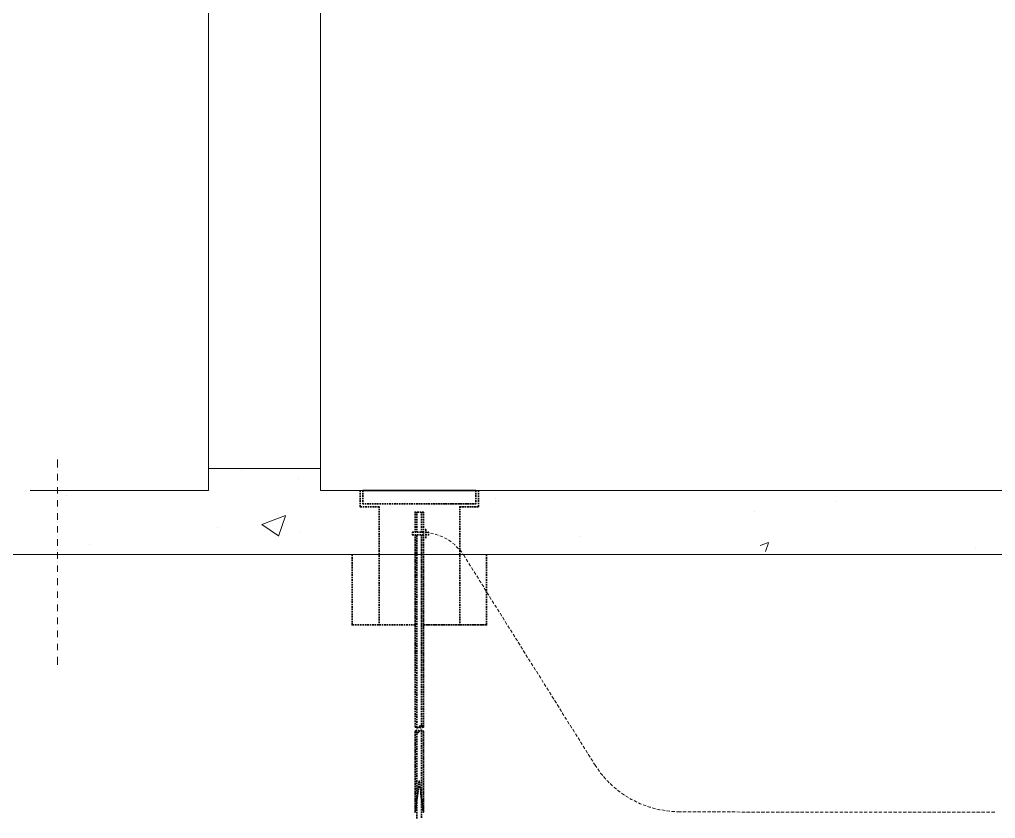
# Model space of a CAD drawing. Header units: inches. Extents: x 5 to 1823, y 18 to 726.
# Drawn here: x 132.2 to 207, y 104.7 to 165.9 of the extents above; entities that cross this region are included whole.
import ezdxf

# ---------------------------------------------------------------- set-up
doc = ezdxf.new("R2010")
doc.units = ezdxf.units.IN
doc.header["$MEASUREMENT"] = 0
for name, color, linetype in [('PDF2_0', 7, 'Continuous'), ('PDF2_EL0001', 1, 'Continuous'), ('PDF2_PAREDE', 6, 'Continuous'), ('PDF2_TIGRECAD', 6, 'Continuous')]:
    doc.layers.add(name, color=color, linetype=linetype)
doc.layers.add('PDF2_TUB-ELETRICA', color=7, linetype='Continuous', true_color=0x7fbfff)

msp = doc.modelspace()

# ---------------------------------------------------------------- linework, layer by layer
at = {"layer": 'PDF2_0', "lineweight": 5}
for points in [[(135.101, 132.175), (135.101, 131.569)], [(135.101, 131.322), (135.101, 131.322)], [(135.101, 131.075), (135.101, 130.581)], [(155.263, 131.479), (146.686, 131.479)], [(135.101, 130.334), (135.101, 130.334)], [(133.013, 129.817), (146.686, 129.817)], [(135.101, 130.064), (135.101, 129.57)], [(155.263, 129.817), (179.511, 129.817), (332.971, 129.817)], [(135.101, 129.324), (135.101, 129.324)], [(135.101, 129.077), (135.101, 128.583)], [(135.101, 128.336), (135.101, 128.336)], [(135.101, 128.066), (135.101, 127.572)], [(135.101, 127.325), (135.101, 127.325)], [(135.101, 127.078), (135.101, 126.584)], [(163.189, 126.607), (163.009, 126.607)], [(163.57, 126.584), (163.323, 126.584)], [(163.93, 126.495), (163.683, 126.539)], [(164.289, 126.382), (164.109, 126.45), (164.064, 126.472)], [(135.101, 126.315), (135.101, 126.315)], [(135.101, 126.068), (135.101, 125.574)], [(164.648, 126.248), (164.626, 126.27), (164.401, 126.337)], [(164.962, 126.068), (164.76, 126.18)], [(165.277, 125.866), (165.097, 126.001), (165.075, 126.001)], [(165.569, 125.619), (165.546, 125.664), (165.389, 125.776)], [(135.101, 125.327), (135.101, 125.327)], [(135.101, 125.08), (135.101, 124.586)], [(165.838, 125.35), (165.658, 125.529)], [(166.085, 125.08), (165.928, 125.26)], [(166.354, 124.654), (166.265, 124.833), (166.152, 124.968)], [(135.101, 124.317), (135.101, 124.317)], [(166.556, 124.339), (166.422, 124.541)], [(166.758, 124.002), (166.624, 124.227)], [(135.101, 124.07), (135.101, 123.576)], [(166.961, 123.688), (166.826, 123.913)], [(167.163, 123.374), (167.028, 123.576)], [(135.101, 123.329), (135.101, 123.329)], [(135.101, 123.082), (135.101, 122.565)], [(167.365, 123.059), (167.23, 123.261)], [(167.567, 122.745), (167.432, 122.947)], [(135.101, 122.318), (135.101, 122.318)], [(135.101, 122.072), (135.101, 121.578)], [(167.769, 122.431), (167.634, 122.633)], [(167.948, 122.094), (167.814, 122.318)], [(168.151, 121.78), (168.016, 122.004)], [(135.101, 121.331), (135.101, 121.331)], [(168.353, 121.465), (168.218, 121.69)], [(168.555, 121.151), (168.42, 121.353)], [(135.101, 121.084), (135.101, 120.567)], [(168.757, 120.837), (168.622, 121.039)], [(168.959, 120.522), (168.824, 120.724)], [(169.161, 120.186), (169.026, 120.41)], [(135.101, 120.32), (135.101, 120.32)], [(135.101, 120.073), (135.101, 119.579)], [(169.34, 119.871), (169.228, 120.096)], [(169.543, 119.557), (169.408, 119.781)], [(135.101, 119.332), (135.101, 119.332)], [(135.101, 119.085), (135.101, 118.569)], [(169.745, 119.243), (169.61, 119.445)], [(169.947, 118.928), (169.812, 119.13)], [(135.101, 118.322), (135.101, 118.322)], [(170.149, 118.614), (170.014, 118.816)], [(170.351, 118.3), (170.216, 118.502)], [(170.553, 117.963), (170.418, 118.187)], [(135.101, 118.075), (135.101, 117.581)], [(170.732, 117.648), (170.62, 117.873)], [(170.935, 117.334), (170.8, 117.559)], [(135.101, 117.334), (135.101, 117.334)], [(135.101, 117.065), (135.101, 116.459)], [(171.137, 117.02), (171.002, 117.222)], [(171.339, 116.705), (171.204, 116.908)], [(171.541, 116.391), (171.406, 116.593)], [(171.743, 116.054), (171.608, 116.279)], [(171.945, 115.74), (171.81, 115.965)], [(172.147, 115.426), (172.012, 115.65)], [(172.327, 115.111), (172.214, 115.313)], [(172.529, 114.797), (172.394, 114.999)], [(172.731, 114.483), (172.596, 114.685)], [(172.933, 114.168), (172.798, 114.37)], [(173.135, 113.832), (173, 114.056)], [(173.337, 113.517), (173.202, 113.742)], [(173.539, 113.203), (173.404, 113.428)], [(173.719, 112.889), (173.606, 113.091)], [(173.921, 112.574), (173.786, 112.776)], [(174.123, 112.26), (173.988, 112.462)], [(174.325, 111.923), (174.19, 112.148)], [(174.527, 111.609), (174.392, 111.833)], [(174.729, 111.295), (174.594, 111.519)], [(174.931, 110.98), (174.796, 111.182)], [(175.133, 110.666), (174.998, 110.868)], [(175.313, 110.352), (175.178, 110.554)], [(175.515, 110.037), (175.38, 110.239)], [(175.717, 109.7), (175.582, 109.925)], [(175.919, 109.386), (175.784, 109.611)], [(176.121, 109.072), (175.986, 109.274)], [(176.188, 108.96), (176.301, 108.78), (176.435, 108.6)], [(176.503, 108.488), (176.637, 108.286)], [(176.705, 108.196), (176.727, 108.151), (176.884, 107.994)], [(176.952, 107.904), (177.131, 107.702)], [(177.199, 107.612), (177.244, 107.568), (177.378, 107.433)], [(177.468, 107.365), (177.648, 107.186)], [(177.738, 107.096), (177.805, 107.051), (177.94, 106.939)], [(178.029, 106.872), (178.231, 106.714)], [(178.321, 106.625), (178.411, 106.58), (178.546, 106.49)], [(178.636, 106.422), (178.86, 106.288)], [(178.972, 106.22), (179.062, 106.153), (179.174, 106.108)], [(179.287, 106.063), (179.511, 105.951)], [(179.623, 105.884), (179.758, 105.816), (179.848, 105.794)], [(179.983, 105.749), (180.207, 105.659)], [(180.319, 105.614), (180.477, 105.547), (180.566, 105.547)], [(180.679, 105.502), (180.926, 105.435)], [(181.038, 105.412), (181.24, 105.367), (181.285, 105.345)], [(181.42, 105.345), (181.667, 105.3)], [(181.779, 105.277), (182.003, 105.255), (182.026, 105.255)], [(182.161, 105.233), (182.408, 105.233)], [(182.924, 105.21), (182.767, 105.21), (182.542, 105.21)], [(183.283, 105.21), (183.036, 105.21)], [(183.665, 105.21), (183.418, 105.21)], [(184.047, 105.21), (183.8, 105.21)], [(184.406, 105.21), (184.159, 105.21)], [(184.787, 105.21), (184.54, 105.21)], [(185.169, 105.21), (184.922, 105.21)], [(185.551, 105.21), (185.281, 105.21)], [(185.91, 105.21), (185.663, 105.21)], [(186.292, 105.21), (186.045, 105.21)], [(186.673, 105.21), (186.426, 105.21)], [(187.033, 105.21), (186.786, 105.21)], [(187.414, 105.188), (187.167, 105.21)], [(187.796, 105.188), (187.549, 105.188)], [(188.178, 105.188), (187.908, 105.188)], [(188.537, 105.188), (188.29, 105.188)], [(188.919, 105.188), (188.672, 105.188)], [(189.3, 105.188), (189.031, 105.188)], [(189.66, 105.188), (189.413, 105.188)], [(190.041, 105.188), (189.794, 105.188)], [(190.423, 105.188), (190.176, 105.188)], [(190.782, 105.188), (190.535, 105.188)], [(191.164, 105.188), (190.917, 105.188)], [(191.545, 105.188), (191.299, 105.188)], [(191.927, 105.188), (191.658, 105.188)], [(192.286, 105.188), (192.039, 105.188)], [(192.668, 105.188), (192.421, 105.188)], [(193.05, 105.188), (192.803, 105.188)], [(193.409, 105.188), (193.162, 105.188)], [(193.791, 105.188), (193.544, 105.188)], [(194.172, 105.188), (193.925, 105.188)], [(194.532, 105.188), (194.285, 105.188)], [(194.913, 105.188), (194.666, 105.188)], [(195.295, 105.188), (195.048, 105.188)], [(195.677, 105.188), (195.407, 105.188)], [(196.036, 105.188), (195.789, 105.188)], [(196.418, 105.188), (196.171, 105.188)], [(196.799, 105.188), (196.552, 105.188)], [(197.158, 105.188), (196.912, 105.188)], [(197.54, 105.165), (197.293, 105.165)], [(197.922, 105.165), (197.675, 105.165)], [(198.281, 105.165), (198.034, 105.165)], [(198.663, 105.165), (198.416, 105.165)], [(199.044, 105.165), (198.797, 105.165)], [(199.426, 105.165), (199.157, 105.165)], [(199.785, 105.165), (199.538, 105.165)], [(200.167, 105.165), (199.92, 105.165)], [(200.549, 105.165), (200.302, 105.165)], [(200.908, 105.165), (200.661, 105.165)], [(201.29, 105.165), (201.043, 105.165)], [(201.671, 105.165), (201.424, 105.165)], [(202.053, 105.165), (201.784, 105.165)], [(202.412, 105.165), (202.165, 105.165)], [(202.794, 105.165), (202.547, 105.165)], [(203.176, 105.165), (202.906, 105.165)], [(203.535, 105.165), (203.288, 105.165)], [(203.917, 105.165), (203.67, 105.165)], [(204.298, 105.165), (204.051, 105.165)], [(204.657, 105.165), (204.41, 105.165)], [(205.039, 105.165), (204.792, 105.165)], [(205.421, 105.165), (205.174, 105.165)], [(205.803, 105.165), (205.533, 105.165)], [(206.162, 105.165), (205.915, 105.165)], [(206.543, 105.165), (206.296, 105.165)], [(206.925, 105.165), (206.678, 105.165)]]:
    msp.add_lwpolyline(points, dxfattribs=at)
at = {"layer": 'PDF2_EL0001', "lineweight": 5}
msp.add_lwpolyline([(146.686, 129.817), (146.686, 249.801), (129.511, 249.801), (129.511, 254.965), (361.013, 254.965), (361.013, 249.801), (343.837, 249.801), (343.837, 129.817), (343.837, 249.801)], dxfattribs=at)
msp.add_lwpolyline([(155.263, 249.801), (155.263, 129.817)], close=True, dxfattribs=at)
at = {"layer": 'PDF2_PAREDE', "lineweight": 35}
for points in [[(158.294, 129.817), (158.294, 129.683)], [(158.294, 129.615), (158.294, 129.503)], [(158.294, 129.436), (158.294, 129.324)], [(167.163, 129.705), (167.163, 129.817), (158.519, 129.817), (158.519, 129.705)], [(158.519, 129.638), (158.519, 129.503)], [(158.519, 129.458), (158.519, 129.324)], [(167.163, 129.638), (167.163, 129.503)], [(167.163, 129.458), (167.163, 129.324)], [(167.365, 129.817), (167.365, 129.683)], [(167.365, 129.615), (167.365, 129.503)], [(167.365, 129.436), (167.365, 129.324)], [(158.294, 129.256), (158.294, 129.121)], [(158.294, 129.054), (158.294, 128.942)], [(158.294, 128.874), (158.294, 128.762)], [(158.294, 128.695), (158.294, 128.56), (158.429, 128.56)], [(158.519, 129.256), (158.519, 129.144)], [(158.519, 129.077), (158.519, 128.942)], [(158.519, 128.874), (158.519, 128.785), (158.586, 128.785)], [(158.766, 128.785), (158.653, 128.785)], [(158.968, 128.785), (158.833, 128.785)], [(159.147, 128.785), (159.013, 128.785)], [(159.327, 128.785), (159.215, 128.785)], [(159.529, 128.785), (159.394, 128.785)], [(159.709, 128.785), (159.574, 128.785)], [(159.888, 128.785), (159.776, 128.785)], [(160.09, 128.785), (159.956, 128.785)], [(160.27, 128.785), (160.158, 128.785)], [(160.449, 128.785), (160.337, 128.785)], [(160.652, 128.785), (160.517, 128.785)], [(160.831, 128.785), (160.719, 128.785)], [(161.033, 128.785), (160.899, 128.785)], [(161.213, 128.785), (161.078, 128.785)], [(161.392, 128.785), (161.28, 128.785)], [(161.595, 128.785), (161.46, 128.785)], [(161.774, 128.785), (161.639, 128.785)], [(161.954, 128.785), (161.842, 128.785)], [(162.156, 128.785), (162.021, 128.785)], [(162.335, 128.785), (162.201, 128.785)], [(162.515, 128.785), (162.403, 128.785)], [(162.717, 128.785), (162.582, 128.785)], [(162.897, 128.785), (162.762, 128.785)], [(163.076, 128.785), (162.964, 128.785)], [(163.278, 128.785), (163.144, 128.785)], [(163.458, 128.785), (163.346, 128.785)], [(163.638, 128.785), (163.525, 128.785)], [(163.84, 128.785), (163.705, 128.785)], [(164.019, 128.785), (163.907, 128.785)], [(164.199, 128.785), (164.087, 128.785)], [(164.401, 128.785), (164.266, 128.785)], [(164.581, 128.785), (164.468, 128.785)], [(164.783, 128.785), (164.648, 128.785)], [(164.962, 128.785), (164.828, 128.785)], [(165.142, 128.785), (165.03, 128.785)], [(165.344, 128.785), (165.209, 128.785)], [(165.524, 128.785), (165.389, 128.785)], [(165.703, 128.785), (165.591, 128.785)], [(165.905, 128.785), (165.771, 128.785)], [(166.085, 128.785), (165.95, 128.785)], [(166.265, 128.785), (166.152, 128.785)], [(166.467, 128.785), (166.332, 128.785)], [(166.646, 128.785), (166.512, 128.785)], [(166.826, 128.785), (166.714, 128.785)], [(167.028, 128.785), (166.893, 128.785)], [(167.163, 128.874), (167.163, 128.785), (167.095, 128.785)], [(167.163, 129.256), (167.163, 129.144)], [(167.163, 129.077), (167.163, 128.942)], [(167.365, 128.695), (167.365, 128.56), (167.23, 128.56)], [(167.365, 129.256), (167.365, 129.121)], [(167.365, 129.054), (167.365, 128.942)], [(167.365, 128.874), (167.365, 128.762)], [(158.608, 128.56), (158.496, 128.56)], [(158.81, 128.56), (158.676, 128.56)], [(158.99, 128.56), (158.878, 128.56)], [(159.17, 128.56), (159.057, 128.56)], [(159.372, 128.56), (159.237, 128.56)], [(159.551, 128.56), (159.439, 128.56)], [(159.753, 128.47), (159.753, 128.56), (159.619, 128.56)], [(159.753, 128.403), (159.753, 128.291)], [(159.753, 128.223), (159.753, 128.111)], [(159.753, 128.044), (159.753, 127.909)], [(162.605, 128.156), (162.515, 128.156), (162.515, 128.066)], [(162.515, 128.021), (162.515, 127.887)], [(162.65, 128.156), (162.65, 128.066)], [(162.65, 128.021), (162.65, 127.887)], [(162.807, 128.156), (162.672, 128.156)], [(162.987, 128.156), (162.874, 128.156)], [(163.009, 128.156), (163.009, 128.066)], [(163.009, 128.021), (163.009, 127.887)], [(163.144, 128.066), (163.144, 128.156), (163.054, 128.156)], [(163.144, 128.021), (163.144, 127.887)], [(166.062, 128.56), (165.928, 128.56), (165.928, 128.47)], [(165.928, 128.403), (165.928, 128.291)], [(165.928, 128.223), (165.928, 128.111)], [(165.928, 128.044), (165.928, 127.909)], [(166.242, 128.56), (166.107, 128.56)], [(166.422, 128.56), (166.309, 128.56)], [(166.624, 128.56), (166.489, 128.56)], [(166.803, 128.56), (166.669, 128.56)], [(166.983, 128.56), (166.871, 128.56)], [(167.185, 128.56), (167.05, 128.56)], [(159.753, 127.842), (159.753, 127.729)], [(159.753, 127.662), (159.753, 127.55)], [(159.753, 127.482), (159.753, 127.348)], [(159.753, 127.28), (159.753, 127.168)], [(162.515, 127.819), (162.515, 127.707)], [(162.515, 127.64), (162.515, 127.505)], [(162.515, 127.438), (162.515, 127.325)], [(162.515, 127.258), (162.515, 127.146)], [(162.65, 127.819), (162.65, 127.707)], [(162.65, 127.64), (162.65, 127.505)], [(162.65, 127.438), (162.65, 127.325)], [(162.65, 127.258), (162.65, 127.146)], [(163.009, 127.819), (163.009, 127.707)], [(163.009, 127.64), (163.009, 127.505)], [(163.009, 127.438), (163.009, 127.325)], [(163.009, 127.258), (163.009, 127.146)], [(163.144, 127.819), (163.144, 127.707)], [(163.144, 127.64), (163.144, 127.505)], [(163.144, 127.438), (163.144, 127.325)], [(163.144, 127.258), (163.144, 127.146)], [(165.928, 127.842), (165.928, 127.729)], [(165.928, 127.662), (165.928, 127.55)], [(165.928, 127.482), (165.928, 127.348)], [(165.928, 127.28), (165.928, 127.168)], [(159.753, 127.101), (159.753, 126.966)], [(159.753, 126.921), (159.753, 126.786)], [(159.753, 126.719), (159.753, 126.607)], [(159.753, 126.539), (159.753, 126.405)], [(162.425, 126.607), (162.313, 126.607), (162.313, 126.539)], [(162.313, 126.472), (162.313, 126.405), (162.425, 126.405)], [(162.605, 126.607), (162.493, 126.607)], [(162.605, 126.405), (162.493, 126.405)], [(162.515, 127.078), (162.515, 126.944)], [(162.515, 126.876), (162.515, 126.764)], [(162.515, 126.697), (162.515, 126.607)], [(162.515, 126.405), (162.515, 126.315)], [(162.65, 127.078), (162.65, 126.944)], [(162.65, 126.876), (162.65, 126.764)], [(162.65, 126.697), (162.65, 126.607)], [(162.65, 126.405), (162.65, 126.27)], [(162.784, 126.607), (162.672, 126.607)], [(162.784, 126.405), (162.672, 126.405)], [(162.987, 126.607), (162.852, 126.607)], [(162.987, 126.405), (162.852, 126.405)], [(163.009, 127.078), (163.009, 126.944)], [(163.009, 126.876), (163.009, 126.764)], [(163.009, 126.697), (163.009, 126.607)], [(163.009, 126.405), (163.009, 126.315)], [(163.144, 126.697), (163.144, 126.607), (163.054, 126.607)], [(163.144, 126.405), (163.054, 126.405)], [(163.144, 127.078), (163.144, 126.944)], [(163.144, 126.876), (163.144, 126.764)], [(163.211, 126.809), (163.144, 126.809)], [(163.144, 126.607), (163.144, 126.517)], [(163.144, 126.45), (163.144, 126.315)], [(163.346, 126.719), (163.346, 126.809), (163.278, 126.809)], [(163.346, 126.674), (163.346, 126.539)], [(163.413, 126.607), (163.346, 126.607)], [(163.346, 126.472), (163.346, 126.36)], [(163.413, 126.405), (163.346, 126.405)], [(163.548, 126.539), (163.548, 126.607), (163.48, 126.607)], [(163.548, 126.472), (163.548, 126.405), (163.48, 126.405)], [(165.928, 127.101), (165.928, 126.966)], [(165.928, 126.921), (165.928, 126.786)], [(165.928, 126.719), (165.928, 126.607)], [(165.928, 126.539), (165.928, 126.405)], [(159.753, 126.36), (159.753, 126.225)], [(159.753, 126.158), (159.753, 126.046)], [(159.753, 125.978), (159.753, 125.843)], [(159.753, 125.799), (159.753, 125.664)], [(162.515, 126.248), (162.515, 126.135)], [(162.515, 126.068), (162.515, 125.933)], [(162.515, 125.866), (162.515, 125.754)], [(162.515, 125.686), (162.515, 125.574)], [(162.65, 126.203), (162.65, 126.09)], [(162.65, 126.023), (162.65, 125.888)], [(162.65, 125.821), (162.65, 125.709)], [(162.65, 125.641), (162.65, 125.529)], [(163.009, 126.248), (163.009, 126.135)], [(163.009, 126.068), (163.009, 125.933)], [(163.009, 125.866), (163.009, 125.754)], [(163.009, 125.686), (163.009, 125.574)], [(163.144, 126.27), (163.144, 126.135)], [(163.211, 126.203), (163.144, 126.203)], [(163.144, 126.068), (163.144, 125.956)], [(163.144, 125.888), (163.144, 125.754)], [(163.144, 125.709), (163.144, 125.574)], [(163.346, 126.293), (163.346, 126.203), (163.278, 126.203)], [(165.928, 126.36), (165.928, 126.225)], [(165.928, 126.158), (165.928, 126.046)], [(165.928, 125.978), (165.928, 125.843)], [(165.928, 125.799), (165.928, 125.664)], [(157.688, 124.9), (157.688, 124.766)], [(159.753, 125.596), (159.753, 125.484)], [(159.753, 125.417), (159.753, 125.282)], [(159.753, 125.237), (159.753, 125.103)], [(159.753, 125.035), (159.753, 124.923)], [(162.515, 125.507), (162.515, 125.372)], [(162.515, 125.305), (162.515, 125.192)], [(162.515, 125.125), (162.515, 124.99)], [(162.515, 124.945), (162.515, 124.811)], [(162.65, 125.462), (162.65, 125.327)], [(162.65, 125.26), (162.65, 125.147)], [(162.65, 125.08), (162.65, 124.945)], [(162.65, 124.9), (162.65, 124.766)], [(163.009, 125.507), (163.009, 125.372)], [(163.009, 125.305), (163.009, 125.192)], [(163.009, 125.125), (163.009, 124.99)], [(163.009, 124.945), (163.009, 124.811)], [(163.144, 125.507), (163.144, 125.394)], [(163.144, 125.327), (163.144, 125.192)], [(163.144, 125.125), (163.144, 125.013)], [(163.144, 124.945), (163.144, 124.833)], [(165.928, 125.596), (165.928, 125.484)], [(165.928, 125.417), (165.928, 125.282)], [(165.928, 125.237), (165.928, 125.103)], [(165.928, 125.035), (165.928, 124.923)], [(167.993, 124.9), (167.993, 124.766)], [(157.688, 124.698), (157.688, 124.564)], [(157.688, 124.519), (157.688, 124.384)], [(157.688, 124.317), (157.688, 124.204)], [(157.688, 124.137), (157.688, 124.002)], [(159.753, 124.856), (159.753, 124.721)], [(159.753, 124.654), (159.753, 124.541)], [(159.753, 124.474), (159.753, 124.362)], [(159.753, 124.294), (159.753, 124.16)], [(162.515, 124.743), (162.515, 124.631)], [(162.515, 124.564), (162.515, 124.429)], [(162.515, 124.384), (162.515, 124.249)], [(162.515, 124.182), (162.515, 124.07)], [(162.65, 124.698), (162.65, 124.586)], [(162.65, 124.519), (162.65, 124.384)], [(162.65, 124.339), (162.65, 124.204)], [(162.65, 124.137), (162.65, 124.025)], [(163.009, 124.743), (163.009, 124.631)], [(163.009, 124.564), (163.009, 124.429)], [(163.009, 124.384), (163.009, 124.249)], [(163.009, 124.182), (163.009, 124.07)], [(163.144, 124.766), (163.144, 124.631)], [(163.144, 124.564), (163.144, 124.451)], [(163.144, 124.384), (163.144, 124.249)], [(163.144, 124.204), (163.144, 124.07)], [(165.928, 124.856), (165.928, 124.721)], [(165.928, 124.654), (165.928, 124.541)], [(165.928, 124.474), (165.928, 124.362)], [(165.928, 124.294), (165.928, 124.16)], [(167.993, 124.698), (167.993, 124.564)], [(167.993, 124.519), (167.993, 124.384)], [(167.993, 124.317), (167.993, 124.204)], [(167.993, 124.137), (167.993, 124.002)], [(157.688, 123.957), (157.688, 123.823)], [(157.688, 123.755), (157.688, 123.643)], [(157.688, 123.576), (157.688, 123.441)], [(157.688, 123.396), (157.688, 123.261)], [(159.753, 124.092), (159.753, 123.98)], [(159.753, 123.913), (159.753, 123.778)], [(159.753, 123.733), (159.753, 123.598)], [(159.753, 123.531), (159.753, 123.419)], [(162.515, 124.002), (162.515, 123.868)], [(162.515, 123.823), (162.515, 123.688)], [(162.515, 123.621), (162.515, 123.508)], [(162.515, 123.441), (162.515, 123.306)], [(162.65, 123.957), (162.65, 123.823)], [(162.65, 123.778), (162.65, 123.643)], [(162.65, 123.576), (162.65, 123.464)], [(162.65, 123.396), (162.65, 123.261)], [(163.009, 124.002), (163.009, 123.868)], [(163.009, 123.823), (163.009, 123.688)], [(163.009, 123.621), (163.009, 123.508)], [(163.009, 123.441), (163.009, 123.306)], [(163.144, 124.002), (163.144, 123.89)], [(163.144, 123.823), (163.144, 123.688)], [(163.144, 123.643), (163.144, 123.508)], [(163.144, 123.441), (163.144, 123.329)], [(165.928, 124.092), (165.928, 123.98)], [(165.928, 123.913), (165.928, 123.778)], [(165.928, 123.733), (165.928, 123.598)], [(165.928, 123.531), (165.928, 123.419)], [(167.993, 123.957), (167.993, 123.823)], [(167.993, 123.755), (167.993, 123.643)], [(167.993, 123.576), (167.993, 123.441)], [(167.993, 123.396), (167.993, 123.261)], [(157.688, 123.194), (157.688, 123.082)], [(157.688, 123.015), (157.688, 122.88)], [(157.688, 122.812), (157.688, 122.7)], [(159.753, 123.351), (159.753, 123.217)], [(159.753, 123.172), (159.753, 123.037)], [(159.753, 122.97), (159.753, 122.857)], [(159.753, 122.79), (159.753, 122.655)], [(162.515, 123.261), (162.515, 123.127)], [(162.515, 123.059), (162.515, 122.947)], [(162.515, 122.88), (162.515, 122.745)], [(162.515, 122.678), (162.515, 122.565)], [(162.65, 123.217), (162.65, 123.082)], [(162.65, 123.015), (162.65, 122.902)], [(162.65, 122.835), (162.65, 122.7)], [(163.009, 123.261), (163.009, 123.127)], [(163.009, 123.059), (163.009, 122.947)], [(163.009, 122.88), (163.009, 122.745)], [(163.009, 122.678), (163.009, 122.565)], [(163.144, 123.261), (163.144, 123.127)], [(163.144, 123.082), (163.144, 122.947)], [(163.144, 122.88), (163.144, 122.768)], [(163.144, 122.7), (163.144, 122.565)], [(165.928, 123.351), (165.928, 123.217)], [(165.928, 123.172), (165.928, 123.037)], [(165.928, 122.97), (165.928, 122.857)], [(165.928, 122.79), (165.928, 122.655)], [(167.993, 123.194), (167.993, 123.082)], [(167.993, 123.015), (167.993, 122.88)], [(167.993, 122.812), (167.993, 122.7)], [(157.688, 122.633), (157.688, 122.521)], [(157.688, 122.453), (157.688, 122.318)], [(157.688, 122.251), (157.688, 122.139)], [(157.688, 122.072), (157.688, 121.959)], [(157.688, 121.892), (157.688, 121.757)], [(159.753, 122.61), (159.753, 122.476)], [(159.753, 122.408), (159.753, 122.296)], [(159.753, 122.229), (159.753, 122.094)], [(159.753, 122.049), (159.753, 121.914)], [(162.515, 122.498), (162.515, 122.386)], [(162.515, 122.318), (162.515, 122.184)], [(162.515, 122.116), (162.515, 122.004)], [(162.515, 121.937), (162.515, 121.825)], [(162.65, 122.633), (162.65, 122.521)], [(162.65, 122.453), (162.65, 122.341)], [(162.65, 122.274), (162.65, 122.139)], [(162.65, 122.072), (162.65, 121.959)], [(162.65, 121.892), (162.65, 121.757)], [(163.009, 122.498), (163.009, 122.386)], [(163.009, 122.318), (163.009, 122.184)], [(163.009, 122.116), (163.009, 122.004)], [(163.009, 121.937), (163.009, 121.825)], [(163.144, 122.521), (163.144, 122.386)], [(163.144, 122.318), (163.144, 122.206)], [(163.144, 122.139), (163.144, 122.004)], [(163.144, 121.937), (163.144, 121.825)], [(165.928, 122.61), (165.928, 122.476)], [(165.928, 122.408), (165.928, 122.296)], [(165.928, 122.229), (165.928, 122.094)], [(165.928, 122.049), (165.928, 121.914)], [(167.993, 122.633), (167.993, 122.521)], [(167.993, 122.453), (167.993, 122.318)], [(167.993, 122.251), (167.993, 122.139)], [(167.993, 122.072), (167.993, 121.959)], [(167.993, 121.892), (167.993, 121.757)], [(157.688, 121.69), (157.688, 121.578)], [(157.688, 121.51), (157.688, 121.376)], [(157.688, 121.331), (157.688, 121.196)], [(159.753, 121.847), (159.753, 121.735)], [(159.753, 121.667), (159.753, 121.533)], [(159.753, 121.465), (159.753, 121.353)], [(159.753, 121.286), (159.753, 121.173)], [(162.515, 121.757), (162.515, 121.622)], [(162.515, 121.555), (162.515, 121.443)], [(162.515, 121.376), (162.515, 121.241)], [(162.515, 121.196), (162.515, 121.061)], [(162.65, 121.712), (162.65, 121.578)], [(162.65, 121.51), (162.65, 121.398)], [(162.65, 121.331), (162.65, 121.196)], [(162.65, 121.151), (162.65, 121.016)], [(163.009, 121.757), (163.009, 121.622)], [(163.009, 121.555), (163.009, 121.443)], [(163.009, 121.376), (163.009, 121.241)], [(163.009, 121.196), (163.009, 121.061)], [(163.144, 121.757), (163.144, 121.645)], [(163.144, 121.578), (163.144, 121.443)], [(163.144, 121.376), (163.144, 121.263)], [(163.144, 121.196), (163.144, 121.084)], [(165.928, 121.847), (165.928, 121.735)], [(165.928, 121.667), (165.928, 121.533)], [(165.928, 121.465), (165.928, 121.353)], [(165.928, 121.286), (165.928, 121.173)], [(167.993, 121.69), (167.993, 121.578)], [(167.993, 121.51), (167.993, 121.376)], [(167.993, 121.331), (167.993, 121.196)], [(157.688, 121.129), (157.688, 121.016)], [(157.688, 120.949), (157.688, 120.814)], [(157.688, 120.769), (157.688, 120.635)], [(157.688, 120.567), (157.688, 120.455)], [(159.753, 121.106), (159.753, 120.971)], [(159.753, 120.904), (159.753, 120.792)], [(159.753, 120.724), (159.753, 120.612)], [(159.753, 120.545), (159.753, 120.41)], [(162.515, 120.994), (162.515, 120.882)], [(162.515, 120.814), (162.515, 120.68)], [(162.515, 120.635), (162.515, 120.5)], [(162.515, 120.433), (162.515, 120.32)], [(162.65, 120.949), (162.65, 120.837)], [(162.65, 120.769), (162.65, 120.635)], [(162.65, 120.59), (162.65, 120.455)], [(163.009, 120.994), (163.009, 120.882)], [(163.009, 120.814), (163.009, 120.68)], [(163.009, 120.635), (163.009, 120.5)], [(163.009, 120.433), (163.009, 120.32)], [(163.144, 121.016), (163.144, 120.882)], [(163.144, 120.814), (163.144, 120.702)], [(163.144, 120.635), (163.144, 120.5)], [(163.144, 120.455), (163.144, 120.32)], [(165.928, 121.106), (165.928, 120.971)], [(165.928, 120.904), (165.928, 120.792)], [(165.928, 120.724), (165.928, 120.612)], [(165.928, 120.545), (165.928, 120.41)], [(167.993, 121.129), (167.993, 121.016)], [(167.993, 120.949), (167.993, 120.814)], [(167.993, 120.769), (167.993, 120.635)], [(167.993, 120.567), (167.993, 120.455)], [(157.688, 120.388), (157.688, 120.253)], [(157.688, 120.208), (157.688, 120.073)], [(157.688, 120.006), (157.688, 119.894)], [(157.688, 119.826), (157.688, 119.692)], [(157.688, 119.647), (157.688, 119.512), (157.845, 119.512)], [(159.753, 120.343), (159.753, 120.23)], [(159.753, 120.163), (159.753, 120.028)], [(159.753, 119.983), (159.753, 119.849)], [(159.753, 119.781), (159.753, 119.669)], [(162.515, 120.253), (162.515, 120.118)], [(162.515, 120.073), (162.515, 119.939)], [(162.515, 119.871), (162.515, 119.759)], [(162.515, 119.692), (162.515, 119.557)], [(162.65, 120.388), (162.65, 120.275)], [(162.65, 120.208), (162.65, 120.073)], [(162.65, 120.028), (162.65, 119.894)], [(162.65, 119.826), (162.65, 119.714)], [(162.65, 119.647), (162.65, 119.512)], [(163.009, 120.253), (163.009, 120.118)], [(163.009, 120.073), (163.009, 119.939)], [(163.009, 119.871), (163.009, 119.759)], [(163.009, 119.692), (163.009, 119.557)], [(163.144, 120.253), (163.144, 120.141)], [(163.144, 120.073), (163.144, 119.939)], [(163.144, 119.894), (163.144, 119.759)], [(163.144, 119.692), (163.144, 119.579)], [(165.928, 120.343), (165.928, 120.23)], [(165.928, 120.163), (165.928, 120.028)], [(165.928, 119.983), (165.928, 119.849)], [(165.928, 119.781), (165.928, 119.669)], [(167.836, 119.512), (167.993, 119.512), (167.993, 119.647)], [(167.993, 120.388), (167.993, 120.253)], [(167.993, 120.208), (167.993, 120.073)], [(167.993, 120.006), (167.993, 119.894)], [(167.993, 119.826), (167.993, 119.692)], [(157.912, 119.512), (158.025, 119.512)], [(158.092, 119.512), (158.204, 119.512)], [(158.272, 119.512), (158.406, 119.512)], [(158.474, 119.512), (158.586, 119.512)], [(158.653, 119.512), (158.788, 119.512)], [(158.833, 119.512), (158.968, 119.512)], [(159.035, 119.512), (159.147, 119.512)], [(159.215, 119.512), (159.349, 119.512)], [(159.394, 119.512), (159.529, 119.512)], [(159.596, 119.512), (159.753, 119.512), (159.888, 119.512)], [(159.753, 119.602), (159.753, 119.512)], [(160.068, 119.512), (159.956, 119.512)], [(160.27, 119.512), (160.135, 119.512)], [(160.449, 119.512), (160.315, 119.512)], [(160.629, 119.512), (160.517, 119.512)], [(160.831, 119.512), (160.696, 119.512)], [(161.011, 119.512), (160.876, 119.512)], [(161.19, 119.512), (161.078, 119.512)], [(161.392, 119.512), (161.258, 119.512)], [(161.572, 119.512), (161.437, 119.512)], [(161.752, 119.512), (161.639, 119.512)], [(161.954, 119.512), (161.819, 119.512)], [(162.133, 119.512), (162.021, 119.512)], [(162.313, 119.512), (162.201, 119.512)], [(162.515, 119.377), (162.515, 119.512), (162.38, 119.512)], [(162.515, 119.31), (162.515, 119.198)], [(162.515, 119.13), (162.515, 118.996)], [(162.515, 118.928), (162.515, 118.816)], [(162.65, 119.445), (162.65, 119.332)], [(162.65, 119.265), (162.65, 119.153)], [(162.65, 119.085), (162.65, 118.951)], [(163.009, 119.512), (163.009, 119.377)], [(163.009, 119.31), (163.009, 119.198)], [(163.009, 119.13), (163.009, 118.996)], [(163.009, 118.928), (163.009, 118.816)], [(163.278, 119.512), (163.144, 119.512), (163.144, 119.377)], [(163.144, 119.332), (163.144, 119.198)], [(163.144, 119.13), (163.144, 119.018)], [(163.144, 118.951), (163.144, 118.816)], [(163.48, 119.512), (163.346, 119.512)], [(163.66, 119.512), (163.525, 119.512)], [(163.84, 119.512), (163.727, 119.512)], [(164.042, 119.512), (163.907, 119.512)], [(164.221, 119.512), (164.087, 119.512)], [(164.401, 119.512), (164.289, 119.512)], [(164.603, 119.512), (164.468, 119.512)], [(164.783, 119.512), (164.648, 119.512)], [(164.962, 119.512), (164.85, 119.512)], [(165.164, 119.512), (165.03, 119.512)], [(165.344, 119.512), (165.232, 119.512)], [(165.524, 119.512), (165.411, 119.512)], [(165.726, 119.512), (165.591, 119.512)], [(165.928, 119.602), (165.928, 119.512), (165.793, 119.512)], [(165.928, 119.512), (166.085, 119.512)], [(166.152, 119.512), (166.265, 119.512)], [(166.332, 119.512), (166.444, 119.512)], [(166.512, 119.512), (166.646, 119.512)], [(166.714, 119.512), (166.826, 119.512)], [(166.893, 119.512), (167.028, 119.512)], [(167.073, 119.512), (167.208, 119.512)], [(167.275, 119.512), (167.387, 119.512)], [(167.455, 119.512), (167.589, 119.512)], [(167.634, 119.512), (167.769, 119.512)], [(162.515, 118.749), (162.515, 118.636)], [(162.515, 118.569), (162.515, 118.434)], [(162.515, 118.367), (162.515, 118.255)], [(162.515, 118.187), (162.515, 118.053)], [(162.65, 118.883), (162.65, 118.771)], [(162.65, 118.704), (162.65, 118.591)], [(162.65, 118.524), (162.65, 118.389)], [(162.65, 118.322), (162.65, 118.21)], [(163.009, 118.749), (163.009, 118.636)], [(163.009, 118.569), (163.009, 118.434)], [(163.009, 118.367), (163.009, 118.255)], [(163.009, 118.187), (163.009, 118.053)], [(163.144, 118.771), (163.144, 118.636)], [(163.144, 118.569), (163.144, 118.457)], [(163.144, 118.389), (163.144, 118.255)], [(163.144, 118.187), (163.144, 118.075)], [(162.515, 118.008), (162.515, 117.873)], [(162.515, 117.806), (162.515, 117.693)], [(162.515, 117.626), (162.515, 117.491)], [(162.515, 117.446), (162.515, 117.312)], [(162.65, 118.142), (162.65, 118.008)], [(162.65, 117.963), (162.65, 117.828)], [(162.65, 117.761), (162.65, 117.648)], [(162.65, 117.581), (162.65, 117.446)], [(163.009, 118.008), (163.009, 117.873)], [(163.009, 117.806), (163.009, 117.693)], [(163.009, 117.626), (163.009, 117.491)], [(163.009, 117.446), (163.009, 117.312)], [(163.144, 118.008), (163.144, 117.895)], [(163.144, 117.828), (163.144, 117.693)], [(163.144, 117.626), (163.144, 117.514)], [(163.144, 117.446), (163.144, 117.312)], [(162.515, 117.244), (162.515, 117.132)], [(162.515, 117.065), (162.515, 116.93)], [(162.515, 116.885), (162.515, 116.75)], [(162.515, 116.683), (162.515, 116.571)], [(162.65, 117.402), (162.65, 117.267)], [(162.65, 117.199), (162.65, 117.087)], [(162.65, 117.02), (162.65, 116.885)], [(162.65, 116.84), (162.65, 116.705)], [(163.009, 117.244), (163.009, 117.132)], [(163.009, 117.065), (163.009, 116.93)], [(163.009, 116.885), (163.009, 116.75)], [(163.009, 116.683), (163.009, 116.571)], [(163.144, 117.267), (163.144, 117.132)], [(163.144, 117.065), (163.144, 116.952)], [(163.144, 116.885), (163.144, 116.75)], [(163.144, 116.705), (163.144, 116.571)], [(162.515, 116.503), (162.515, 116.369)], [(162.515, 116.324), (162.515, 116.189)], [(162.515, 116.122), (162.515, 116.009)], [(162.515, 115.942), (162.515, 115.807)], [(162.65, 116.638), (162.65, 116.526)], [(162.65, 116.459), (162.65, 116.324)], [(162.65, 116.279), (162.65, 116.144)], [(162.65, 116.077), (162.65, 115.965)], [(163.009, 116.503), (163.009, 116.369)], [(163.009, 116.324), (163.009, 116.189)], [(163.009, 116.122), (163.009, 116.009)], [(163.009, 115.942), (163.009, 115.807)], [(163.144, 116.503), (163.144, 116.391)], [(163.144, 116.324), (163.144, 116.189)], [(163.144, 116.144), (163.144, 116.009)], [(163.144, 115.942), (163.144, 115.83)], [(162.515, 115.74), (162.515, 115.628)], [(162.515, 115.56), (162.515, 115.448)], [(162.515, 115.381), (162.515, 115.246)], [(162.515, 115.179), (162.515, 115.067)], [(162.65, 115.897), (162.65, 115.763)], [(162.65, 115.695), (162.65, 115.583)], [(162.65, 115.516), (162.65, 115.403)], [(162.65, 115.336), (162.65, 115.201)], [(163.009, 115.74), (163.009, 115.628)], [(163.009, 115.56), (163.009, 115.448)], [(163.009, 115.381), (163.009, 115.246)], [(163.009, 115.179), (163.009, 115.067)], [(163.144, 115.763), (163.144, 115.628)], [(163.144, 115.583), (163.144, 115.448)], [(163.144, 115.381), (163.144, 115.269)], [(163.144, 115.201), (163.144, 115.067)], [(162.515, 114.999), (162.515, 114.887)], [(162.515, 114.82), (162.515, 114.685)], [(162.515, 114.617), (162.515, 114.505)], [(162.515, 114.438), (162.515, 114.303)], [(162.65, 115.134), (162.65, 115.022)], [(162.65, 114.954), (162.65, 114.842)], [(162.65, 114.775), (162.65, 114.64)], [(162.65, 114.573), (162.65, 114.46)], [(163.009, 114.999), (163.009, 114.887)], [(163.009, 114.82), (163.009, 114.685)], [(163.009, 114.617), (163.009, 114.505)], [(163.009, 114.438), (163.009, 114.303)], [(163.144, 114.999), (163.144, 114.887)], [(163.144, 114.82), (163.144, 114.707)], [(163.144, 114.64), (163.144, 114.505)], [(163.144, 114.438), (163.144, 114.326)], [(162.515, 114.258), (162.515, 114.124)], [(162.515, 114.056), (162.515, 113.944)], [(162.515, 113.877), (162.515, 113.742)], [(162.515, 113.697), (162.515, 113.562)], [(162.65, 114.393), (162.65, 114.258)], [(162.65, 114.213), (162.65, 114.079)], [(162.65, 114.011), (162.65, 113.899)], [(162.65, 113.832), (162.65, 113.697)], [(163.009, 114.258), (163.009, 114.124)], [(163.009, 114.056), (163.009, 113.944)], [(163.009, 113.877), (163.009, 113.742)], [(163.009, 113.697), (163.009, 113.562)], [(163.144, 114.258), (163.144, 114.146)], [(163.144, 114.079), (163.144, 113.944)], [(163.144, 113.877), (163.144, 113.764)], [(163.144, 113.697), (163.144, 113.562)], [(162.515, 113.495), (162.515, 113.383)], [(162.515, 113.315), (162.515, 113.181)], [(162.515, 113.136), (162.515, 113.001)], [(162.515, 112.934), (162.515, 112.821)], [(162.65, 113.652), (162.65, 113.517)], [(162.65, 113.45), (162.65, 113.338)], [(162.65, 113.27), (162.65, 113.136)], [(162.65, 113.091), (162.65, 112.956)], [(163.009, 113.495), (163.009, 113.383)], [(163.009, 113.315), (163.009, 113.181)], [(163.009, 113.136), (163.009, 113.001)], [(163.009, 112.934), (163.009, 112.821)], [(163.144, 113.517), (163.144, 113.383)], [(163.144, 113.315), (163.144, 113.203)], [(163.144, 113.136), (163.144, 113.001)], [(163.144, 112.956), (163.144, 112.821)], [(162.515, 112.754), (162.515, 112.619)], [(162.515, 112.574), (162.515, 112.44)], [(162.515, 112.372), (162.515, 112.26)], [(162.515, 112.193), (162.515, 112.058)], [(162.65, 112.889), (162.65, 112.776)], [(162.65, 112.709), (162.65, 112.574)], [(162.65, 112.529), (162.65, 112.395)], [(162.65, 112.327), (162.65, 112.215)], [(163.009, 112.754), (163.009, 112.619)], [(163.009, 112.574), (163.009, 112.44)], [(163.009, 112.372), (163.009, 112.26)], [(163.009, 112.193), (163.009, 112.058)], [(163.144, 112.754), (163.144, 112.642)], [(163.144, 112.574), (163.144, 112.44)], [(163.144, 112.395), (163.144, 112.26)], [(163.144, 112.193), (163.144, 112.08)], [(162.515, 111.991), (162.515, 111.878)], [(162.515, 111.811), (162.515, 111.721), (162.538, 111.699), (162.538, 111.676), (162.56, 111.676), (162.56, 111.654)], [(162.672, 111.452), (162.65, 111.452), (162.605, 111.429), (162.582, 111.429), (162.56, 111.429), (162.56, 111.407)], [(162.74, 111.631), (162.717, 111.631), (162.695, 111.631), (162.672, 111.631), (162.627, 111.631)], [(162.65, 112.148), (162.65, 112.013)], [(162.65, 111.946), (162.65, 111.833)], [(162.65, 111.766), (162.65, 111.631)], [(162.874, 111.407), (162.852, 111.407), (162.852, 111.384), (162.829, 111.362), (162.829, 111.384), (162.807, 111.407), (162.784, 111.429), (162.762, 111.429), (162.74, 111.429)], [(162.919, 111.811), (162.919, 111.789), (162.897, 111.789), (162.874, 111.766), (162.852, 111.766), (162.852, 111.744), (162.829, 111.721), (162.829, 111.699), (162.829, 111.676), (162.807, 111.676), (162.807, 111.654)], [(162.987, 111.631), (162.964, 111.631), (162.942, 111.631), (162.919, 111.631), (162.897, 111.654), (162.874, 111.654)], [(162.919, 111.429), (162.942, 111.452), (162.964, 111.452), (163.009, 111.452), (163.031, 111.452), (163.054, 111.429)], [(162.987, 111.811), (163.031, 111.811), (163.054, 111.811), (163.076, 111.789), (163.099, 111.789), (163.121, 111.766)], [(163.009, 111.991), (163.009, 111.878)], [(163.009, 111.811), (163.009, 111.721)], [(163.009, 111.295), (163.009, 111.452)], [(163.144, 111.833), (163.144, 111.721), (163.144, 111.699), (163.144, 111.676), (163.121, 111.676), (163.099, 111.654), (163.076, 111.654), (163.054, 111.631)], [(163.144, 112.013), (163.144, 111.878)], [(162.515, 111.205), (162.515, 111.362), (162.538, 111.339), (162.538, 111.317), (162.56, 111.295), (162.582, 111.272), (162.605, 111.272)], [(162.515, 111.025), (162.515, 111.137)], [(162.515, 110.823), (162.515, 110.958)], [(162.515, 110.643), (162.515, 110.756)], [(162.65, 111.25), (162.65, 111.362)], [(162.65, 111.07), (162.65, 111.205)], [(162.65, 110.89), (162.65, 111.003)], [(162.65, 110.688), (162.65, 110.823)], [(162.672, 111.272), (162.695, 111.272), (162.74, 111.272), (162.762, 111.272), (162.784, 111.295), (162.807, 111.295)], [(163.009, 111.115), (163.009, 111.25)], [(163.009, 110.935), (163.009, 111.048)], [(163.009, 110.733), (163.009, 110.868)], [(163.009, 110.554), (163.009, 110.688)], [(163.144, 111.205), (163.144, 111.362), (163.144, 111.384), (163.121, 111.407), (163.099, 111.407)], [(163.144, 111.025), (163.144, 111.137)], [(163.144, 110.823), (163.144, 110.958)], [(163.144, 110.643), (163.144, 110.756)], [(162.515, 110.441), (162.515, 110.576)], [(162.515, 110.262), (162.515, 110.396)], [(162.515, 110.082), (162.515, 110.194)], [(162.515, 109.88), (162.515, 110.015)], [(162.65, 110.509), (162.65, 110.643)], [(162.65, 110.329), (162.65, 110.441)], [(162.65, 110.127), (162.65, 110.262)], [(162.65, 109.947), (162.65, 110.082)], [(163.009, 110.374), (163.009, 110.486)], [(163.009, 110.172), (163.009, 110.307)], [(163.009, 109.992), (163.009, 110.127)], [(163.009, 109.813), (163.009, 109.925)], [(163.144, 110.441), (163.144, 110.576)], [(163.144, 110.262), (163.144, 110.396)], [(163.144, 110.082), (163.144, 110.194)], [(163.144, 109.88), (163.144, 110.015)], [(162.515, 109.7), (162.515, 109.835)], [(162.515, 109.521), (162.515, 109.633)], [(162.515, 109.319), (162.515, 109.454)], [(162.515, 109.139), (162.515, 109.274)], [(162.65, 109.768), (162.65, 109.88)], [(162.65, 109.566), (162.65, 109.7)], [(162.65, 109.386), (162.65, 109.498)], [(162.65, 109.207), (162.65, 109.319)], [(163.009, 109.611), (163.009, 109.745)], [(163.009, 109.431), (163.009, 109.543)], [(163.009, 109.251), (163.009, 109.364)], [(163.009, 109.049), (163.009, 109.184)], [(163.144, 109.7), (163.144, 109.835)], [(163.144, 109.521), (163.144, 109.633)], [(163.144, 109.319), (163.144, 109.454)], [(163.144, 109.139), (163.144, 109.274)], [(162.515, 108.96), (162.515, 109.072)], [(162.515, 108.757), (162.515, 108.892)], [(162.515, 108.578), (162.515, 108.713)], [(162.515, 108.398), (162.515, 108.511)], [(162.65, 109.004), (162.65, 109.139)], [(162.65, 108.825), (162.65, 108.937)], [(162.65, 108.645), (162.65, 108.757)], [(162.65, 108.443), (162.65, 108.578)], [(163.009, 108.87), (163.009, 108.982)], [(163.009, 108.69), (163.009, 108.802)], [(163.009, 108.488), (163.009, 108.623)], [(163.144, 108.96), (163.144, 109.072)], [(163.144, 108.757), (163.144, 108.892)], [(163.144, 108.578), (163.144, 108.713)], [(163.144, 108.398), (163.144, 108.511)], [(162.515, 108.196), (162.515, 108.331)], [(162.515, 108.017), (162.515, 108.129)], [(162.515, 107.837), (162.515, 107.949)], [(162.515, 107.635), (162.515, 107.77)], [(162.65, 108.264), (162.65, 108.376)], [(162.65, 108.061), (162.65, 108.196)], [(162.65, 107.882), (162.65, 108.017)], [(162.65, 107.702), (162.65, 107.815)], [(163.009, 108.308), (163.009, 108.421)], [(163.009, 108.106), (163.009, 108.241)], [(163.009, 107.927), (163.009, 108.061)], [(163.009, 107.747), (163.009, 107.859)], [(163.144, 108.196), (163.144, 108.331)], [(163.144, 108.017), (163.144, 108.129)], [(163.144, 107.837), (163.144, 107.949)], [(163.144, 107.635), (163.144, 107.77)], [(162.515, 107.455), (162.515, 107.568)], [(162.515, 107.276), (162.515, 107.388)], [(162.515, 107.074), (162.515, 107.208)], [(162.515, 106.894), (162.515, 107.006)], [(162.65, 107.5), (162.65, 107.635)], [(162.65, 107.321), (162.65, 107.455)], [(162.65, 107.141), (162.65, 107.253)], [(162.65, 106.939), (162.65, 107.074)], [(162.762, 106.984), (162.74, 106.872)], [(162.784, 107.163), (162.762, 107.051)], [(162.807, 107.365), (162.784, 107.231)], [(162.852, 107.41), (162.829, 107.568), (162.807, 107.41)], [(162.874, 107.231), (162.852, 107.365)], [(162.897, 107.051), (162.874, 107.163)], [(162.919, 106.872), (162.919, 106.984)], [(163.009, 107.545), (163.009, 107.68)], [(163.009, 107.365), (163.009, 107.5)], [(163.009, 107.186), (163.009, 107.298)], [(163.009, 106.984), (163.009, 107.118)], [(163.009, 106.804), (163.009, 106.939)], [(163.144, 107.455), (163.144, 107.568)], [(163.144, 107.276), (163.144, 107.388)], [(163.144, 107.074), (163.144, 107.208)], [(163.144, 106.894), (163.144, 107.006)], [(162.515, 106.692), (162.515, 106.827)], [(162.515, 106.512), (162.515, 106.647)], [(162.515, 106.333), (162.515, 106.445)], [(162.515, 106.131), (162.515, 106.265)], [(162.65, 106.759), (162.65, 106.894)], [(162.65, 106.58), (162.65, 106.692)], [(162.65, 106.378), (162.65, 106.512)], [(162.65, 106.198), (162.65, 106.333)], [(162.672, 106.243), (162.65, 106.108)], [(162.695, 106.422), (162.672, 106.31)], [(162.717, 106.625), (162.695, 106.49)], [(162.74, 106.804), (162.717, 106.669)], [(162.942, 106.669), (162.942, 106.804)], [(162.964, 106.49), (162.964, 106.625)], [(162.987, 106.31), (162.987, 106.422)], [(163.009, 106.625), (163.009, 106.737)], [(163.009, 106.422), (163.009, 106.557)], [(163.031, 106.108), (163.009, 106.243), (163.009, 106.378)], [(163.144, 106.692), (163.144, 106.827)], [(163.144, 106.512), (163.144, 106.647)], [(163.144, 106.333), (163.144, 106.445)], [(163.144, 106.131), (163.144, 106.265)], [(162.515, 105.951), (162.515, 106.086)], [(162.515, 105.771), (162.515, 105.884)], [(162.515, 105.569), (162.515, 105.704)], [(162.515, 105.39), (162.515, 105.524)], [(162.56, 105.502), (162.56, 105.367)], [(162.582, 105.682), (162.582, 105.569)], [(162.605, 105.861), (162.605, 105.749)], [(162.65, 106.063), (162.627, 105.929)], [(162.65, 106.018), (162.65, 106.131)], [(162.65, 105.816), (162.65, 105.951)], [(162.65, 105.637), (162.65, 105.749)], [(162.65, 105.457), (162.65, 105.569)], [(163.009, 106.063), (163.009, 106.176)], [(163.009, 105.861), (163.009, 105.996)], [(163.009, 105.682), (163.009, 105.794)], [(163.009, 105.502), (163.009, 105.614)], [(163.054, 105.929), (163.031, 106.063)], [(163.076, 105.749), (163.054, 105.861)], [(163.099, 105.569), (163.076, 105.682)], [(163.121, 105.367), (163.099, 105.502)], [(163.144, 105.951), (163.144, 106.086)], [(163.144, 105.771), (163.144, 105.884)], [(163.144, 105.569), (163.144, 105.704)], [(163.144, 105.39), (163.144, 105.524)], [(162.538, 105.322), (162.515, 105.165), (162.515, 105.322)], [(162.65, 105.255), (162.65, 105.39)], [(162.65, 105.075), (162.65, 105.188)], [(162.65, 104.873), (162.65, 105.008)], [(162.65, 104.694), (162.65, 104.828)], [(163.009, 105.3), (163.009, 105.435)], [(163.009, 105.12), (163.009, 105.233)], [(163.009, 104.918), (163.009, 105.053)], [(163.009, 104.739), (163.009, 104.873)], [(163.144, 105.322), (163.144, 105.165), (163.121, 105.322)]]:
    msp.add_lwpolyline(points, dxfattribs=at)
at = {"layer": 'PDF2_TIGRECAD', "lineweight": 5}
for points in [[(189.188, 124.9), (121.697, 124.9)], [(323.518, 124.9), (287.191, 124.9), (180.364, 124.9)]]:
    msp.add_lwpolyline(points, dxfattribs=at)
at = {"layer": 'PDF2_TUB-ELETRICA', "lineweight": 5}
for points in [[(149.201, 131.367), (149.201, 131.367)], [(153.579, 130.693), (153.579, 130.693)], [(135.82, 129.436), (135.82, 129.436)], [(163.593, 129.099), (163.593, 129.099)], [(168.644, 129.211), (168.644, 129.211)], [(194.823, 128.964), (194.823, 128.964)], [(152.052, 126.337), (150.773, 127.191), (152.591, 127.887)], [(188.492, 128.178), (188.492, 128.178)], [(152.052, 126.315), (152.591, 127.864)], [(147.338, 126.966), (147.338, 126.966)], [(153.624, 126.629), (153.624, 126.629)], [(137.593, 125.686), (137.593, 125.686)], [(175.111, 126.248), (175.111, 126.248)], [(188.964, 125.596), (189.592, 125.821)], [(189.368, 125.147), (189.592, 125.799)], [(205.488, 125.35), (205.488, 125.35)]]:
    msp.add_lwpolyline(points, dxfattribs=at)

doc.saveas('drawing.dxf')
